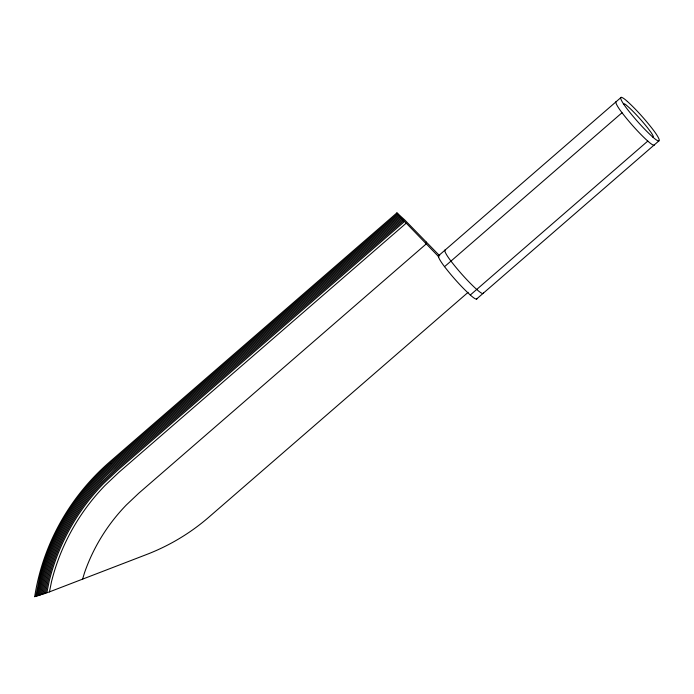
<?xml version="1.0" encoding="UTF-8"?>
<svg xmlns="http://www.w3.org/2000/svg" width="694" height="694" viewBox="0 0 694 694"><rect width="100%" height="100%" fill="white"/><g stroke="black" fill="none" stroke-linecap="round" stroke-linejoin="round"><path stroke-width="1.04" d="M426.359 242.111L426.22 243.941L138.739 493.243L126.325 504.989A189.956 185.593 4.2 0 0 84.442 572.975L82.621 579.117M35.776 596.389L39.549 577.824A231.553 226.235 4.2 0 1 110.502 462.655L397.593 213.726L396.916 212.885L109.843 461.805A232.516 227.181 4.2 0 0 34.7 596.667L49.439 591.887L146.538 554.532A210.612 205.78 4.2 0 0 208.903 517.125L468.12 292.313M36.895 596.085L40.53 578.189A230.555 225.264 4.2 0 1 111.187 463.514M38.049 595.756L41.545 578.562A229.523 224.257 4.2 0 1 111.89 464.39L398.998 215.444L397.593 213.726M39.228 595.409L42.577 578.917A228.473 223.225 4.2 0 1 112.619 465.275L399.735 216.311L398.998 215.444M40.443 595.036L43.644 579.273A227.389 222.175 4.2 0 1 113.365 466.16L400.49 217.187L438.851 256.893M41.683 594.637L44.728 579.62A226.287 221.1 4.2 0 1 114.12 467.045L401.253 218.072M42.941 594.229L45.839 579.958A225.168 219.998 4.2 0 1 114.892 467.938L402.043 218.948M44.216 593.795L46.958 580.288A223.858 218.714 4.2 0 1 101.688 482.061L115.672 468.823L402.832 219.833M45.509 593.335L48.094 580.609A222.687 217.569 4.2 0 1 102.539 482.894L116.471 469.717L403.639 220.701M46.81 592.867L49.239 580.921A221.499 216.415 4.2 0 1 103.397 483.718L117.269 470.593L404.455 221.577M49.439 591.887L51.547 581.503A219.122 214.09 4.2 0 1 105.124 485.349L118.891 472.328L406.094 223.286M438.886 255.444L621.182 97.334M477.004 298.533A19.363 2.958 49.1 0 1 470.298 295.011A38.725 5.916 49.1 0 1 444.55 266.669L622.024 112.74A19.363 2.958 49.1 0 1 616.367 101.515M470.298 295.011L647.78 141.082A19.363 2.958 49.1 0 0 654.485 144.604M476.483 299.114L658.779 141.003M111.187 463.514L398.278 214.576M34.7 596.667L35.802 596.103M396.916 212.885L404.585 219.798L439.727 255.826M399.735 216.311L400.49 217.187M647.78 141.082A38.725 5.916 49.1 0 1 622.024 112.74M445.314 249.866A19.363 2.958 49.1 0 0 450.97 261.1A38.725 5.916 49.1 0 0 476.726 289.441A19.363 2.958 49.1 0 0 483.423 292.963M444.55 266.669A19.363 2.958 49.1 0 1 438.365 256.025M623.394 104.074A12.856 1.961 49.1 0 1 626.04 104.898L629.501 107.934A32.262 4.927 49.1 0 1 647.641 127.896L651.007 132.372A12.856 1.961 49.1 0 1 653.019 137.438M627.367 101.437A19.363 2.958 49.1 0 0 626.847 108.568A38.725 5.916 49.1 0 0 652.603 136.9A19.363 2.958 49.1 0 0 653.123 129.778A38.725 5.916 49.1 0 0 627.367 101.437"/></g></svg>
